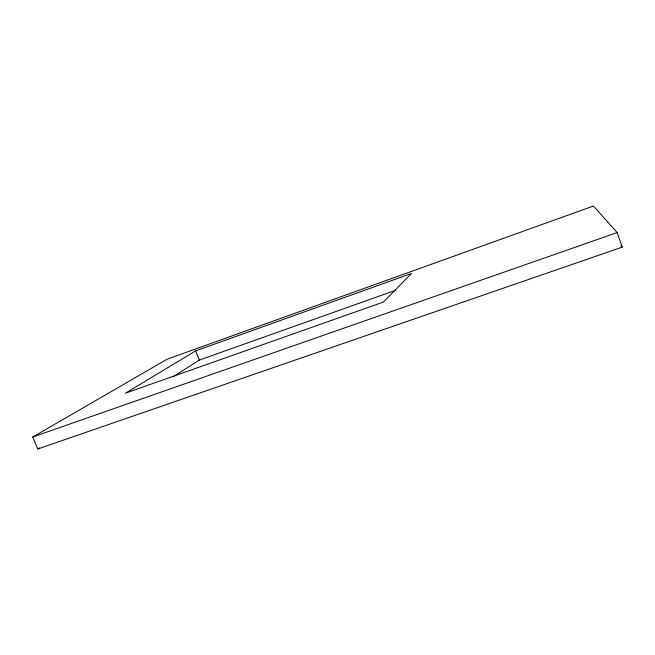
<?xml version="1.0" encoding="UTF-8"?>
<svg xmlns="http://www.w3.org/2000/svg" width="655" height="655" viewBox="0 0 655 655"><rect width="100%" height="100%" fill="white"/><g stroke="black" fill="none" stroke-linecap="round" stroke-linejoin="round"><path stroke-width="0.98" d="M172.773 376.969L199.3 360.086L395.898 290.198M37.793 448.97L622.25 247.123L617.182 232.574L593.438 206.03L167.181 359.177L32.75 437L37.793 448.97L39.537 447.914M195.624 350.892L125.473 393.18L383.445 302.029L411.496 273.462L195.624 350.892L199.3 360.086M32.75 437L617.182 232.574M620.956 245.543L622.25 247.123"/></g></svg>
